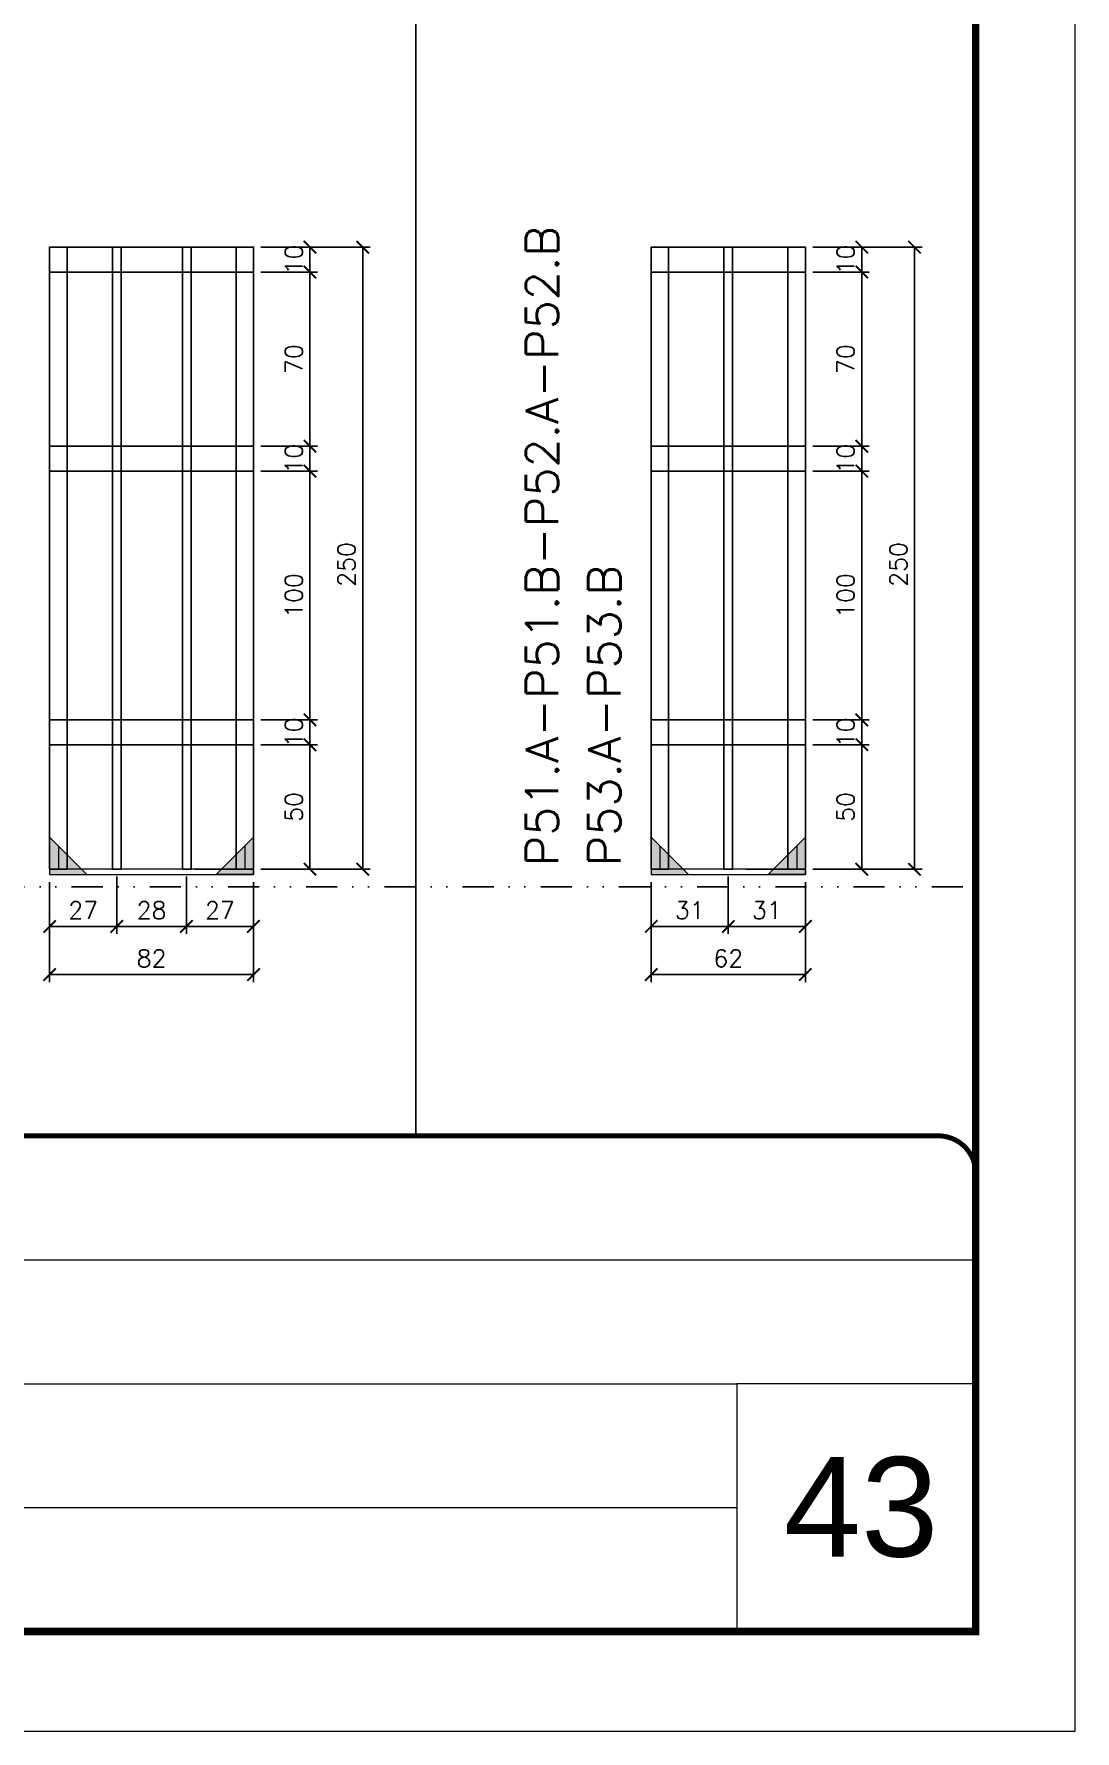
# Model space of a CAD drawing. Header units: millimetres. Extents: x 787 to 8287, y -592 to 17063.
# Drawn here: x 5662 to 6080, y -592 to 91 of the extents above; entities that cross this region are included whole.
import ezdxf

# ---------------------------------------------------------------- set-up
doc = ezdxf.new("R2010")
doc.units = ezdxf.units.MM
for name, pattern in [('CONTINUO', [0]), ('DASHED', [0.75, 0.5, -0.25]), ('DIVIDE2', [0.625, 0.25, -0.125, 0, -0.125, 0, -0.125]), ('HIDDEN', [0.375, 0.25, -0.125])]:
    doc.linetypes.add(name, pattern=pattern)
for name, color, linetype, lineweight in [('CARIMBO', 255, 'Continuous', 9), ('Folhas', 255, 'Continuous', 9), ('Madeira', 126, 'Continuous', 18), ('Sarr 2.2x7', 40, 'Continuous', 9), ('SARRAFO DE PRESSAO', 251, 'DASHED', 9), ('Texto Seção', 7, 'Continuous', 15)]:
    doc.layers.add(name, color=color, linetype=linetype, lineweight=lineweight)
for name, color, linetype in [('COTA', 241, 'Continuous'), ('Nível', 160, 'Continuous'), ('SARR_2.2x10', 60, 'Continuous'), ('SARR_3.5x7', 81, 'Continuous'), ('SARR_7x7', 40, 'Continuous'), ('Texto Nível', 251, 'Continuous')]:
    doc.layers.add(name, color=color, linetype=linetype)
doc.styles.add('ARIAL', font='arial.ttf')
doc.styles.add('REGUA-120', font='ROMANS.shx', dxfattribs={"height": 15})
doc.styles.add('ROMANS', font='romans.shx')
doc.dimstyles.new('Cota Paínel', dxfattribs={"dimtxt": 7, "dimasz": 5, "dimexe": 3, "dimexo": 3, "dimgap": 3, "dimtad": 1, "dimdec": 1, "dimzin": 12, "dimdsep": 46, "dimtxsty": 'ROMANS', "dimblk": 'ARCHTICK', "dimcen": 0, "dimclrd": 4, "dimclre": 4, "dimclrt": 1, "dimadec": 1, "dimazin": 3, "dimtfac": 1, "dimtdec": 1, "dimtmove": 0, "dimatfit": 3, "dimldrblk": 'OBLIQUE', "dimfxl": 0, "dimtolj": 1, "dimtzin": 12, "dimarcsym": 0})

# ---------------------------------------------------------------- blocks, each defined once
blk = doc.blocks.new('9999999999')
at = {"color": 30, "linetype": 'CONTINUO'}
for p, q in [((98564.56, 34379.64), (99583.98, 34379.64)), ((98564.56, 34329.83), (99487.98, 34329.83)), ((99583.98, 34329.83), (99487.98, 34329.83)), ((99487.98, 34329.83), (99487.98, 34230.21)), ((98564.56, 34280.02), (99487.98, 34280.02))]:
    blk.add_line(p, q, dxfattribs=at)
at = {"color": 30, "linetype": 'CONTINUO', "const_width": 2}
blk.add_lwpolyline([(99583.98, 34230.21), (99583.98, 34414.45, 0.414214), (99568.98, 34429.45), (98228.98, 34429.45, 0.414214), (98213.98, 34414.45), (98213.98, 34245.21, 0.414214), (98228.98, 34230.21), (99583.98, 34230.21)], format="xyb", dxfattribs=at)
at = {"layer": 'Folhas'}
blk.add_lwpolyline([(98138.98, 34190.21), (99623.98, 34190.21), (99623.98, 35240.21), (98138.98, 35240.21)], close=True, dxfattribs=at)
at = {"layer": 'Folhas', "color": 30, "const_width": 3}
blk.add_lwpolyline([(98213.98, 34230.21), (99583.98, 34230.21), (99583.98, 35200.21), (98213.98, 35200.21)], close=True, dxfattribs=at)
blk = doc.blocks.new('_ArchTick')
at = {"color": 0, "linetype": 'ByBlock', "const_width": 0.15}
blk.add_lwpolyline([(-0.5, -0.5), (0.5, 0.5)], dxfattribs=at)
blk = doc.blocks.new('*D1063')
at = {"layer": 'COTA', "color": 4, "lineweight": -2}
for p, q in [((5668.06, -250.36), (5668.06, -271.18)), ((5695.06, -248.16), (5695.06, -271.18)), ((5668.06, -268.18), (5695.06, -268.18))]:
    blk.add_line(p, q, dxfattribs=at)
at = {"layer": 'Defpoints', "color": 0}
for p in [(5695.06, -245.16), (5668.06, -247.36), (5695.06, -268.18)]:
    blk.add_point(p, dxfattribs=at)
at = {"layer": 'COTA', "color": 4, "lineweight": -2, "xscale": 5, "yscale": 5, "zscale": 5, "rotation": 180}
blk.add_blockref('_ArchTick', (5668.06, -268.18), dxfattribs=at)
at = {"layer": 'COTA', "color": 4, "lineweight": -2, "xscale": 5, "yscale": 5, "zscale": 5}
blk.add_blockref('_ArchTick', (5695.06, -268.18), dxfattribs=at)
at = {"layer": 'COTA', "color": 1, "insert": (5681.56, -261.68), "char_height": 7, "attachment_point": 5, "style": 'ROMANS'}
blk.add_mtext('\\A1;27', dxfattribs=at)
blk = doc.blocks.new('_Oblique')
at = {"color": 0, "linetype": 'ByBlock', "lineweight": -2}
blk.add_line((-0.5, -0.5), (0.5, 0.5), dxfattribs=at)
blk = doc.blocks.new('*D1064')
at = {"layer": 'COTA', "color": 4, "lineweight": -2}
for p, q in [((5695.06, -248.16), (5695.06, -271.18)), ((5723.06, -248.16), (5723.06, -271.18)), ((5695.06, -268.18), (5723.06, -268.18))]:
    blk.add_line(p, q, dxfattribs=at)
at = {"layer": 'Defpoints', "color": 0}
for p in [(5695.06, -245.16), (5723.06, -245.16), (5723.06, -268.18)]:
    blk.add_point(p, dxfattribs=at)
at = {"layer": 'COTA', "color": 4, "lineweight": -2, "xscale": 5, "yscale": 5, "zscale": 5, "rotation": 180}
blk.add_blockref('_ArchTick', (5695.06, -268.18), dxfattribs=at)
at = {"layer": 'COTA', "color": 4, "lineweight": -2, "xscale": 5, "yscale": 5, "zscale": 5}
blk.add_blockref('_ArchTick', (5723.06, -268.18), dxfattribs=at)
at = {"layer": 'COTA', "color": 1, "insert": (5709.06, -261.68), "char_height": 7, "attachment_point": 5, "style": 'ROMANS'}
blk.add_mtext('\\A1;28', dxfattribs=at)
blk = doc.blocks.new('*D1065')
at = {"layer": 'COTA', "color": 4, "lineweight": -2}
for p, q in [((5723.06, -248.16), (5723.06, -271.18)), ((5750.06, -250.36), (5750.06, -271.18)), ((5723.06, -268.18), (5750.06, -268.18))]:
    blk.add_line(p, q, dxfattribs=at)
at = {"layer": 'Defpoints', "color": 0}
for p in [(5723.06, -245.16), (5750.06, -247.36), (5750.06, -268.18)]:
    blk.add_point(p, dxfattribs=at)
at = {"layer": 'COTA', "color": 4, "lineweight": -2, "xscale": 5, "yscale": 5, "zscale": 5, "rotation": 180}
blk.add_blockref('_ArchTick', (5723.06, -268.18), dxfattribs=at)
at = {"layer": 'COTA', "color": 4, "lineweight": -2, "xscale": 5, "yscale": 5, "zscale": 5}
blk.add_blockref('_ArchTick', (5750.06, -268.18), dxfattribs=at)
at = {"layer": 'COTA', "color": 1, "insert": (5736.56, -261.68), "char_height": 7, "attachment_point": 5, "style": 'ROMANS'}
blk.add_mtext('\\A1;27', dxfattribs=at)
blk = doc.blocks.new('*D1066')
at = {"layer": 'COTA', "color": 4, "lineweight": -2}
for p, q in [((5668.06, -250.36), (5668.06, -290.54)), ((5750.06, -250.36), (5750.06, -290.54)), ((5668.06, -287.54), (5750.06, -287.54))]:
    blk.add_line(p, q, dxfattribs=at)
at = {"layer": 'Defpoints', "color": 0}
for p in [(5668.06, -247.36), (5750.06, -247.36), (5750.06, -287.54)]:
    blk.add_point(p, dxfattribs=at)
at = {"layer": 'COTA', "color": 4, "lineweight": -2, "xscale": 5, "yscale": 5, "zscale": 5, "rotation": 180}
blk.add_blockref('_ArchTick', (5668.06, -287.54), dxfattribs=at)
at = {"layer": 'COTA', "color": 4, "lineweight": -2, "xscale": 5, "yscale": 5, "zscale": 5}
blk.add_blockref('_ArchTick', (5750.06, -287.54), dxfattribs=at)
at = {"layer": 'COTA', "color": 1, "insert": (5709.06, -281.04), "char_height": 7, "attachment_point": 5, "style": 'ROMANS'}
blk.add_mtext('\\A1;82', dxfattribs=at)
blk = doc.blocks.new('*D1067')
at = {"layer": 'COTA', "color": 4, "lineweight": -2}
for p, q in [((5753.06, -195.16), (5775.76, -195.16)), ((5772.76, -245.16), (5772.76, -195.16)), ((5753.06, -245.16), (5775.76, -245.16))]:
    blk.add_line(p, q, dxfattribs=at)
at = {"layer": 'Defpoints', "color": 0}
for p in [(5750.06, -195.16), (5772.76, -195.16), (5750.06, -245.16)]:
    blk.add_point(p, dxfattribs=at)
at = {"layer": 'COTA', "color": 4, "lineweight": -2, "xscale": 5, "yscale": 5, "zscale": 5}
for p, rotation in [((5772.76, -195.16), 90), ((5772.76, -245.16), 270)]:
    blk.add_blockref('_ArchTick', p, dxfattribs=dict(at, rotation=rotation))
at = {"layer": 'COTA', "color": 1, "insert": (5766.26, -220.16), "char_height": 7, "attachment_point": 5, "rotation": 90, "style": 'ROMANS'}
blk.add_mtext('\\A1;50', dxfattribs=at)
blk = doc.blocks.new('*D1068')
at = {"layer": 'COTA', "color": 4, "lineweight": -2}
for p, q in [((5753.06, -185.16), (5775.76, -185.16)), ((5772.76, -195.16), (5772.76, -185.16)), ((5753.06, -195.16), (5775.76, -195.16))]:
    blk.add_line(p, q, dxfattribs=at)
at = {"layer": 'Defpoints', "color": 0}
for p in [(5750.06, -185.16), (5772.76, -185.16), (5750.06, -195.16)]:
    blk.add_point(p, dxfattribs=at)
at = {"layer": 'COTA', "color": 4, "lineweight": -2, "xscale": 5, "yscale": 5, "zscale": 5}
for p, rotation in [((5772.76, -185.16), 90), ((5772.76, -195.16), 270)]:
    blk.add_blockref('_ArchTick', p, dxfattribs=dict(at, rotation=rotation))
at = {"layer": 'COTA', "color": 1, "insert": (5766.26, -190.16), "char_height": 7, "attachment_point": 5, "rotation": 90, "style": 'ROMANS'}
blk.add_mtext('\\A1;10', dxfattribs=at)
blk = doc.blocks.new('*D1069')
at = {"layer": 'COTA', "color": 4, "lineweight": -2}
for p, q in [((5753.06, -85.16), (5775.76, -85.16)), ((5772.76, -185.16), (5772.76, -85.16)), ((5753.06, -185.16), (5775.76, -185.16))]:
    blk.add_line(p, q, dxfattribs=at)
at = {"layer": 'Defpoints', "color": 0}
for p in [(5750.06, -85.16), (5772.76, -85.16), (5750.06, -185.16)]:
    blk.add_point(p, dxfattribs=at)
at = {"layer": 'COTA', "color": 4, "lineweight": -2, "xscale": 5, "yscale": 5, "zscale": 5}
for p, rotation in [((5772.76, -85.16), 90), ((5772.76, -185.16), 270)]:
    blk.add_blockref('_ArchTick', p, dxfattribs=dict(at, rotation=rotation))
at = {"layer": 'COTA', "color": 1, "insert": (5766.26, -135.16), "char_height": 7, "attachment_point": 5, "rotation": 90, "style": 'ROMANS'}
blk.add_mtext('\\A1;100', dxfattribs=at)
blk = doc.blocks.new('*D1070')
at = {"layer": 'COTA', "color": 4, "lineweight": -2}
for p, q in [((5753.06, -75.16), (5775.76, -75.16)), ((5772.76, -85.16), (5772.76, -75.16)), ((5753.06, -85.16), (5775.76, -85.16))]:
    blk.add_line(p, q, dxfattribs=at)
at = {"layer": 'Defpoints', "color": 0}
for p in [(5750.06, -75.16), (5772.76, -75.16), (5750.06, -85.16)]:
    blk.add_point(p, dxfattribs=at)
at = {"layer": 'COTA', "color": 4, "lineweight": -2, "xscale": 5, "yscale": 5, "zscale": 5}
for p, rotation in [((5772.76, -75.16), 90), ((5772.76, -85.16), 270)]:
    blk.add_blockref('_ArchTick', p, dxfattribs=dict(at, rotation=rotation))
at = {"layer": 'COTA', "color": 1, "insert": (5766.26, -80.16), "char_height": 7, "attachment_point": 5, "rotation": 90, "style": 'ROMANS'}
blk.add_mtext('\\A1;10', dxfattribs=at)
blk = doc.blocks.new('*D1071')
at = {"layer": 'COTA', "color": 4, "lineweight": -2}
for p, q in [((5753.06, -5.13), (5775.76, -5.13)), ((5772.76, -75.16), (5772.76, -5.13)), ((5753.06, -75.16), (5775.76, -75.16))]:
    blk.add_line(p, q, dxfattribs=at)
at = {"layer": 'Defpoints', "color": 0}
for p in [(5750.06, -5.13), (5772.76, -5.13), (5750.06, -75.16)]:
    blk.add_point(p, dxfattribs=at)
at = {"layer": 'COTA', "color": 4, "lineweight": -2, "xscale": 5, "yscale": 5, "zscale": 5}
for p, rotation in [((5772.76, -5.13), 90), ((5772.76, -75.16), 270)]:
    blk.add_blockref('_ArchTick', p, dxfattribs=dict(at, rotation=rotation))
at = {"layer": 'COTA', "color": 1, "insert": (5766.26, -40.14), "char_height": 7, "attachment_point": 5, "rotation": 90, "style": 'ROMANS'}
blk.add_mtext('\\A1;70', dxfattribs=at)
blk = doc.blocks.new('*D1072')
at = {"layer": 'COTA', "color": 4, "lineweight": -2}
for p, q in [((5753.06, 4.84), (5796.97, 4.84)), ((5793.97, -245.2), (5793.97, 4.84)), ((5753.06, -245.2), (5796.97, -245.2))]:
    blk.add_line(p, q, dxfattribs=at)
at = {"layer": 'Defpoints', "color": 0}
for p in [(5750.06, 4.84), (5793.97, 4.84), (5750.06, -245.2)]:
    blk.add_point(p, dxfattribs=at)
at = {"layer": 'COTA', "color": 4, "lineweight": -2, "xscale": 5, "yscale": 5, "zscale": 5}
for p, rotation in [((5793.97, 4.84), 90), ((5793.97, -245.2), 270)]:
    blk.add_blockref('_ArchTick', p, dxfattribs=dict(at, rotation=rotation))
at = {"layer": 'COTA', "color": 1, "insert": (5787.47, -122.68), "char_height": 7, "attachment_point": 5, "rotation": 90, "style": 'ROMANS'}
blk.add_mtext('\\A1;250', dxfattribs=at)
blk = doc.blocks.new('*D1073')
at = {"layer": 'COTA', "color": 4, "lineweight": -2}
for p, q in [((5753.06, 4.87), (5775.76, 4.87)), ((5772.76, -5.13), (5772.76, 4.87)), ((5753.06, -5.13), (5775.76, -5.13))]:
    blk.add_line(p, q, dxfattribs=at)
at = {"layer": 'Defpoints', "color": 0}
for p in [(5750.06, 4.87), (5772.76, 4.87), (5750.06, -5.13)]:
    blk.add_point(p, dxfattribs=at)
at = {"layer": 'COTA', "color": 4, "lineweight": -2, "xscale": 5, "yscale": 5, "zscale": 5}
for p, rotation in [((5772.76, 4.87), 90), ((5772.76, -5.13), 270)]:
    blk.add_blockref('_ArchTick', p, dxfattribs=dict(at, rotation=rotation))
at = {"layer": 'COTA', "color": 1, "insert": (5766.26, -0.13), "char_height": 7, "attachment_point": 5, "rotation": 90, "style": 'ROMANS'}
blk.add_mtext('\\A1;10', dxfattribs=at)
blk = doc.blocks.new('*D1074')
at = {"layer": 'COTA', "color": 4, "lineweight": -2}
for p, q in [((5910.02, -250.36), (5910.02, -271.18)), ((5941.02, -248.16), (5941.02, -271.18)), ((5910.02, -268.18), (5941.02, -268.18))]:
    blk.add_line(p, q, dxfattribs=at)
at = {"layer": 'Defpoints', "color": 0}
for p in [(5941.02, -245.16), (5910.02, -247.36), (5941.02, -268.18)]:
    blk.add_point(p, dxfattribs=at)
at = {"layer": 'COTA', "color": 4, "lineweight": -2, "xscale": 5, "yscale": 5, "zscale": 5, "rotation": 180}
blk.add_blockref('_ArchTick', (5910.02, -268.18), dxfattribs=at)
at = {"layer": 'COTA', "color": 4, "lineweight": -2, "xscale": 5, "yscale": 5, "zscale": 5}
blk.add_blockref('_ArchTick', (5941.02, -268.18), dxfattribs=at)
at = {"layer": 'COTA', "color": 1, "insert": (5925.52, -261.68), "char_height": 7, "attachment_point": 5, "style": 'ROMANS'}
blk.add_mtext('\\A1;31', dxfattribs=at)
blk = doc.blocks.new('*D1075')
at = {"layer": 'COTA', "color": 4, "lineweight": -2}
for p, q in [((5941.02, -248.16), (5941.02, -271.18)), ((5972.02, -250.36), (5972.02, -271.18)), ((5941.02, -268.18), (5972.02, -268.18))]:
    blk.add_line(p, q, dxfattribs=at)
at = {"layer": 'Defpoints', "color": 0}
for p in [(5941.02, -245.16), (5972.02, -247.36), (5972.02, -268.18)]:
    blk.add_point(p, dxfattribs=at)
at = {"layer": 'COTA', "color": 4, "lineweight": -2, "xscale": 5, "yscale": 5, "zscale": 5, "rotation": 180}
blk.add_blockref('_ArchTick', (5941.02, -268.18), dxfattribs=at)
at = {"layer": 'COTA', "color": 4, "lineweight": -2, "xscale": 5, "yscale": 5, "zscale": 5}
blk.add_blockref('_ArchTick', (5972.02, -268.18), dxfattribs=at)
at = {"layer": 'COTA', "color": 1, "insert": (5956.52, -261.68), "char_height": 7, "attachment_point": 5, "style": 'ROMANS'}
blk.add_mtext('\\A1;31', dxfattribs=at)
blk = doc.blocks.new('*D1076')
at = {"layer": 'COTA', "color": 4, "lineweight": -2}
for p, q in [((5910.02, -250.36), (5910.02, -290.54)), ((5972.02, -250.36), (5972.02, -290.54)), ((5910.02, -287.54), (5972.02, -287.54))]:
    blk.add_line(p, q, dxfattribs=at)
at = {"layer": 'Defpoints', "color": 0}
for p in [(5910.02, -247.36), (5972.02, -247.36), (5972.02, -287.54)]:
    blk.add_point(p, dxfattribs=at)
at = {"layer": 'COTA', "color": 4, "lineweight": -2, "xscale": 5, "yscale": 5, "zscale": 5, "rotation": 180}
blk.add_blockref('_ArchTick', (5910.02, -287.54), dxfattribs=at)
at = {"layer": 'COTA', "color": 4, "lineweight": -2, "xscale": 5, "yscale": 5, "zscale": 5}
blk.add_blockref('_ArchTick', (5972.02, -287.54), dxfattribs=at)
at = {"layer": 'COTA', "color": 1, "insert": (5941.02, -281.04), "char_height": 7, "attachment_point": 5, "style": 'ROMANS'}
blk.add_mtext('\\A1;62', dxfattribs=at)
blk = doc.blocks.new('*D999')
at = {"layer": 'COTA', "color": 4, "lineweight": -2}
for p, q in [((5975.02, -195.16), (5997.71, -195.16)), ((5994.71, -245.16), (5994.71, -195.16)), ((5975.02, -245.16), (5997.71, -245.16))]:
    blk.add_line(p, q, dxfattribs=at)
at = {"layer": 'Defpoints', "color": 0}
for p in [(5972.02, -195.16), (5994.71, -195.16), (5972.02, -245.16)]:
    blk.add_point(p, dxfattribs=at)
at = {"layer": 'COTA', "color": 4, "lineweight": -2, "xscale": 5, "yscale": 5, "zscale": 5}
for p, rotation in [((5994.71, -195.16), 90), ((5994.71, -245.16), 270)]:
    blk.add_blockref('_ArchTick', p, dxfattribs=dict(at, rotation=rotation))
at = {"layer": 'COTA', "color": 1, "insert": (5988.21, -220.16), "char_height": 7, "attachment_point": 5, "rotation": 90, "style": 'ROMANS'}
blk.add_mtext('\\A1;50', dxfattribs=at)
blk = doc.blocks.new('*D1000')
at = {"layer": 'COTA', "color": 4, "lineweight": -2}
for p, q in [((5975.02, -185.16), (5997.71, -185.16)), ((5994.71, -195.16), (5994.71, -185.16)), ((5975.02, -195.16), (5997.71, -195.16))]:
    blk.add_line(p, q, dxfattribs=at)
at = {"layer": 'Defpoints', "color": 0}
for p in [(5972.02, -185.16), (5994.71, -185.16), (5972.02, -195.16)]:
    blk.add_point(p, dxfattribs=at)
at = {"layer": 'COTA', "color": 4, "lineweight": -2, "xscale": 5, "yscale": 5, "zscale": 5}
for p, rotation in [((5994.71, -185.16), 90), ((5994.71, -195.16), 270)]:
    blk.add_blockref('_ArchTick', p, dxfattribs=dict(at, rotation=rotation))
at = {"layer": 'COTA', "color": 1, "insert": (5988.21, -190.16), "char_height": 7, "attachment_point": 5, "rotation": 90, "style": 'ROMANS'}
blk.add_mtext('\\A1;10', dxfattribs=at)
blk = doc.blocks.new('*D1001')
at = {"layer": 'COTA', "color": 4, "lineweight": -2}
for p, q in [((5975.02, -85.16), (5997.71, -85.16)), ((5994.71, -185.16), (5994.71, -85.16)), ((5975.02, -185.16), (5997.71, -185.16))]:
    blk.add_line(p, q, dxfattribs=at)
at = {"layer": 'Defpoints', "color": 0}
for p in [(5972.02, -85.16), (5994.71, -85.16), (5972.02, -185.16)]:
    blk.add_point(p, dxfattribs=at)
at = {"layer": 'COTA', "color": 4, "lineweight": -2, "xscale": 5, "yscale": 5, "zscale": 5}
for p, rotation in [((5994.71, -85.16), 90), ((5994.71, -185.16), 270)]:
    blk.add_blockref('_ArchTick', p, dxfattribs=dict(at, rotation=rotation))
at = {"layer": 'COTA', "color": 1, "insert": (5988.21, -135.16), "char_height": 7, "attachment_point": 5, "rotation": 90, "style": 'ROMANS'}
blk.add_mtext('\\A1;100', dxfattribs=at)
blk = doc.blocks.new('*D1002')
at = {"layer": 'COTA', "color": 4, "lineweight": -2}
for p, q in [((5975.02, -75.16), (5997.71, -75.16)), ((5994.71, -85.16), (5994.71, -75.16)), ((5975.02, -85.16), (5997.71, -85.16))]:
    blk.add_line(p, q, dxfattribs=at)
at = {"layer": 'Defpoints', "color": 0}
for p in [(5972.02, -75.16), (5994.71, -75.16), (5972.02, -85.16)]:
    blk.add_point(p, dxfattribs=at)
at = {"layer": 'COTA', "color": 4, "lineweight": -2, "xscale": 5, "yscale": 5, "zscale": 5}
for p, rotation in [((5994.71, -75.16), 90), ((5994.71, -85.16), 270)]:
    blk.add_blockref('_ArchTick', p, dxfattribs=dict(at, rotation=rotation))
at = {"layer": 'COTA', "color": 1, "insert": (5988.21, -80.16), "char_height": 7, "attachment_point": 5, "rotation": 90, "style": 'ROMANS'}
blk.add_mtext('\\A1;10', dxfattribs=at)
blk = doc.blocks.new('*D1003')
at = {"layer": 'COTA', "color": 4, "lineweight": -2}
for p, q in [((5975.02, -5.13), (5997.71, -5.13)), ((5994.71, -75.16), (5994.71, -5.13)), ((5975.02, -75.16), (5997.71, -75.16))]:
    blk.add_line(p, q, dxfattribs=at)
at = {"layer": 'Defpoints', "color": 0}
for p in [(5972.02, -5.13), (5994.71, -5.13), (5972.02, -75.16)]:
    blk.add_point(p, dxfattribs=at)
at = {"layer": 'COTA', "color": 4, "lineweight": -2, "xscale": 5, "yscale": 5, "zscale": 5}
for p, rotation in [((5994.71, -5.13), 90), ((5994.71, -75.16), 270)]:
    blk.add_blockref('_ArchTick', p, dxfattribs=dict(at, rotation=rotation))
at = {"layer": 'COTA', "color": 1, "insert": (5988.21, -40.14), "char_height": 7, "attachment_point": 5, "rotation": 90, "style": 'ROMANS'}
blk.add_mtext('\\A1;70', dxfattribs=at)
blk = doc.blocks.new('*D1004')
at = {"layer": 'COTA', "color": 4, "lineweight": -2}
for p, q in [((5975.02, 4.84), (6018.93, 4.84)), ((6015.93, -245.2), (6015.93, 4.84)), ((5975.02, -245.2), (6018.93, -245.2))]:
    blk.add_line(p, q, dxfattribs=at)
at = {"layer": 'Defpoints', "color": 0}
for p in [(5972.02, 4.84), (6015.93, 4.84), (5972.02, -245.2)]:
    blk.add_point(p, dxfattribs=at)
at = {"layer": 'COTA', "color": 4, "lineweight": -2, "xscale": 5, "yscale": 5, "zscale": 5}
for p, rotation in [((6015.93, 4.84), 90), ((6015.93, -245.2), 270)]:
    blk.add_blockref('_ArchTick', p, dxfattribs=dict(at, rotation=rotation))
at = {"layer": 'COTA', "color": 1, "insert": (6009.43, -122.68), "char_height": 7, "attachment_point": 5, "rotation": 90, "style": 'ROMANS'}
blk.add_mtext('\\A1;250', dxfattribs=at)
blk = doc.blocks.new('*D1005')
at = {"layer": 'COTA', "color": 4, "lineweight": -2}
for p, q in [((5975.02, 4.87), (5997.71, 4.87)), ((5994.71, -5.13), (5994.71, 4.87)), ((5975.02, -5.13), (5997.71, -5.13))]:
    blk.add_line(p, q, dxfattribs=at)
at = {"layer": 'Defpoints', "color": 0}
for p in [(5972.02, 4.87), (5994.71, 4.87), (5972.02, -5.13)]:
    blk.add_point(p, dxfattribs=at)
at = {"layer": 'COTA', "color": 4, "lineweight": -2, "xscale": 5, "yscale": 5, "zscale": 5}
for p, rotation in [((5994.71, 4.87), 90), ((5994.71, -5.13), 270)]:
    blk.add_blockref('_ArchTick', p, dxfattribs=dict(at, rotation=rotation))
at = {"layer": 'COTA', "color": 1, "insert": (5988.21, -0.13), "char_height": 7, "attachment_point": 5, "rotation": 90, "style": 'ROMANS'}
blk.add_mtext('\\A1;10', dxfattribs=at)

msp = doc.modelspace()

# ---------------------------------------------------------------- hatches: boundary and pattern name
at = {"layer": 'Madeira'}
h = msp.add_hatch(color=252, dxfattribs=at)
h.dxf.hatch_style = 2
h.paths.add_polyline_path([(5668.06, -232.36), (5668.06, -247.36), (5683.06, -247.36)])
h = msp.add_hatch(color=252, dxfattribs=at)
h.dxf.hatch_style = 2
h.paths.add_polyline_path([(5750.06, -232.36), (5750.06, -247.36), (5735.06, -247.36)])
h = msp.add_hatch(color=252, dxfattribs=at)
h.dxf.hatch_style = 2
h.paths.add_polyline_path([(5910.02, -232.36), (5910.02, -247.36), (5925.02, -247.36)])
h = msp.add_hatch(color=252, dxfattribs=at)
h.dxf.hatch_style = 2
h.paths.add_polyline_path([(5972.02, -232.36), (5972.02, -247.36), (5957.02, -247.36)])

# ---------------------------------------------------------------- linework, layer by layer
at = {"layer": 'Madeira', "color": 250, "linetype": 'HIDDEN'}
for p, q in [((5671.56, -235.86), (5671.56, -245.16)), ((5746.56, -235.86), (5746.56, -245.16)), ((5913.52, -235.86), (5913.52, -245.16)), ((5968.52, -235.86), (5968.52, -245.16)), ((5677.89, -245.16), (5668.06, -245.16)), ((5677.89, -245.16), (5668.06, -245.16)), ((5740.23, -245.16), (5750.06, -245.16)), ((5740.23, -245.16), (5750.06, -245.16)), ((5919.85, -245.16), (5910.02, -245.16)), ((5919.85, -245.16), (5910.02, -245.16)), ((5962.18, -245.16), (5972.02, -245.16)), ((5962.18, -245.16), (5972.02, -245.16))]:
    msp.add_line(p, q, dxfattribs=at)
at = {"layer": 'Madeira', "color": 1, "linetype": 'HIDDEN'}
for p, q in [((5671.56, -235.86), (5671.56, -245.16)), ((5746.56, -235.86), (5746.56, -245.16)), ((5913.52, -235.86), (5913.52, -245.16)), ((5968.52, -235.86), (5968.52, -245.16)), ((5683.86, -245.16), (5668.06, -245.16)), ((5675.06, -239.36), (5675.06, -245.16)), ((5726.26, -245.16), (5750.06, -245.16)), ((5925.82, -245.16), (5910.02, -245.16)), ((5917.02, -239.36), (5917.02, -245.16)), ((5948.22, -245.16), (5972.02, -245.16))]:
    msp.add_line(p, q, dxfattribs=at)
at = {"layer": 'Madeira', "color": 250}
for p, q in [((5668.06, -245.16), (5668.06, -247.36)), ((5668.06, -245.16), (5668.06, -247.36)), ((5668.06, -245.16), (5668.06, -247.36)), ((5910.02, -245.16), (5910.02, -247.36)), ((5910.02, -245.16), (5910.02, -247.36)), ((5910.02, -245.16), (5910.02, -247.36))]:
    msp.add_line(p, q, dxfattribs=at)
at = {"layer": 'Madeira', "color": 0}
for points in [[(5668.06, -232.36), (5668.06, -247.36), (5683.06, -247.36), (5668.06, -232.36)], [(5750.06, -232.36), (5750.06, -247.36), (5735.06, -247.36), (5750.06, -232.36)], [(5910.02, -232.36), (5910.02, -247.36), (5925.02, -247.36), (5910.02, -232.36)], [(5972.02, -232.36), (5972.02, -247.36), (5957.02, -247.36), (5972.02, -232.36)]]:
    msp.add_lwpolyline(points, dxfattribs=at)
at = {"layer": 'Nível', "color": 4, "linetype": 'DIVIDE2', "ltscale": 50}
msp.add_line((4670.5, -252.33), (6040.5, -252.33), dxfattribs=at)
at = {"layer": 'Sarr 2.2x7'}
for points in [[(5750.06, -245.16), (5668.06, -245.16), (5668.06, -247.36), (5750.06, -247.36)], [(5750.06, -245.16), (5668.06, -245.16), (5668.06, -247.36), (5750.06, -247.36)], [(5972.02, -245.16), (5910.02, -245.16), (5910.02, -247.36), (5972.02, -247.36)], [(5972.02, -245.16), (5910.02, -245.16), (5910.02, -247.36), (5972.02, -247.36)]]:
    msp.add_lwpolyline(points, close=True, dxfattribs=at)
at = {"layer": 'SARR_2.2x10'}
for points in [[(5668.06, 4.87), (5750.06, 4.87), (5750.06, -5.13), (5668.06, -5.13)], [(5668.06, 4.87), (5750.06, 4.87), (5750.06, -5.13), (5668.06, -5.13)], [(5910.02, 4.87), (5972.02, 4.87), (5972.02, -5.13), (5910.02, -5.13)], [(5910.02, 4.87), (5972.02, 4.87), (5972.02, -5.13), (5910.02, -5.13)], [(5668.06, -75.16), (5750.06, -75.16), (5750.06, -85.16), (5668.06, -85.16)], [(5668.06, -75.16), (5750.06, -75.16), (5750.06, -85.16), (5668.06, -85.16)], [(5910.02, -75.16), (5972.02, -75.16), (5972.02, -85.16), (5910.02, -85.16)], [(5910.02, -75.16), (5972.02, -75.16), (5972.02, -85.16), (5910.02, -85.16)], [(5668.06, -185.16), (5750.06, -185.16), (5750.06, -195.16), (5668.06, -195.16)], [(5668.06, -185.16), (5750.06, -185.16), (5750.06, -195.16), (5668.06, -195.16)], [(5910.02, -185.16), (5972.02, -185.16), (5972.02, -195.16), (5910.02, -195.16)], [(5910.02, -185.16), (5972.02, -185.16), (5972.02, -195.16), (5910.02, -195.16)]]:
    msp.add_lwpolyline(points, close=True, dxfattribs=at)
at = {"layer": 'SARR_3.5x7'}
for p, q in [((5693.31, -245.16), (5693.31, 4.87)), ((5693.31, 4.87), (5695.06, 4.87)), ((5693.31, -245.16), (5693.31, 4.87)), ((5693.31, 4.87), (5695.06, 4.87)), ((5696.81, 4.87), (5695.06, 4.87)), ((5696.81, 4.87), (5695.06, 4.87)), ((5696.81, -245.16), (5696.81, 4.87)), ((5696.81, -245.16), (5696.81, 4.87)), ((5721.44, -245.16), (5721.44, 4.87)), ((5721.44, 4.87), (5723.19, 4.87)), ((5721.44, -245.16), (5721.44, 4.87)), ((5721.44, 4.87), (5723.19, 4.87)), ((5724.94, 4.87), (5723.19, 4.87)), ((5724.94, 4.87), (5723.19, 4.87)), ((5724.94, -245.16), (5724.94, 4.87)), ((5724.94, -245.16), (5724.94, 4.87)), ((5939.27, -245.16), (5939.27, 4.87)), ((5939.27, 4.87), (5941.02, 4.87)), ((5939.27, -245.16), (5939.27, 4.87)), ((5939.27, 4.87), (5941.02, 4.87)), ((5942.77, 4.87), (5941.02, 4.87)), ((5942.77, 4.87), (5941.02, 4.87)), ((5942.77, -245.16), (5942.77, 4.87)), ((5942.77, -245.16), (5942.77, 4.87)), ((5693.31, -245.16), (5695.06, -245.16)), ((5693.31, -245.16), (5695.06, -245.16)), ((5696.81, -245.16), (5695.06, -245.16)), ((5696.81, -245.16), (5695.06, -245.16)), ((5721.44, -245.16), (5723.19, -245.16)), ((5721.44, -245.16), (5723.19, -245.16)), ((5724.94, -245.16), (5723.19, -245.16)), ((5724.94, -245.16), (5723.19, -245.16)), ((5939.27, -245.16), (5941.02, -245.16)), ((5939.27, -245.16), (5941.02, -245.16)), ((5942.77, -245.16), (5941.02, -245.16)), ((5942.77, -245.16), (5941.02, -245.16))]:
    msp.add_line(p, q, dxfattribs=at)
at = {"layer": 'SARR_7x7'}
for points in [[(5668.06, -245.16), (5675.06, -245.16), (5675.06, 4.87), (5668.06, 4.87)], [(5668.06, -245.16), (5675.06, -245.16), (5675.06, 4.87), (5668.06, 4.87)], [(5743.06, -245.16), (5750.06, -245.16), (5750.06, 4.87), (5743.06, 4.87)], [(5743.06, -245.16), (5750.06, -245.16), (5750.06, 4.87), (5743.06, 4.87)], [(5910.02, -245.16), (5917.02, -245.16), (5917.02, 4.87), (5910.02, 4.87)], [(5910.02, -245.16), (5917.02, -245.16), (5917.02, 4.87), (5910.02, 4.87)], [(5965.02, -245.16), (5972.02, -245.16), (5972.02, 4.87), (5965.02, 4.87)], [(5965.02, -245.16), (5972.02, -245.16), (5972.02, 4.87), (5965.02, 4.87)]]:
    msp.add_lwpolyline(points, close=True, dxfattribs=at)
at = {"layer": 'Texto Nível'}
msp.add_line((5815.35, -352.37), (5815.35, 418.39), dxfattribs=at)
msp.add_line((5815.35, -352.37), (5815.35, 418.39), dxfattribs=at)

# ---------------------------------------------------------------- block references
at = {"layer": 'SARRAFO DE PRESSAO', "color": 6, "linetype": 'ByBlock'}
msp.add_blockref('9999999999', (-93543.48, -34781.81), dxfattribs=at)

# ---------------------------------------------------------------- texts
at = {"layer": 'CARIMBO', "style": 'ARIAL'}
msp.add_text('43', height=40, dxfattribs=at).set_placement((5963.36, -521.46))
at = {"layer": 'Texto Seção', "style": 'REGUA-120', "width": 1.05}
for s, p in [('P51.A-P51.B-P52.A-P52.B', (5872.64, -244.03)), ('P53.A-P53.B', (5897.63, -244.03))]:
    msp.add_text(s, height=13, rotation=90, dxfattribs=at).set_placement(p)

# ---------------------------------------------------------------- dimensions: what is measured, and where the dimension line sits
at = {"layer": 'COTA'}
for base, p1, p2, picture, middle in [((5772.76, 4.87), (5750.06, -5.13), (5750.06, 4.87), '*D1073', (5772.76, -0.13)), ((5793.97, 4.84), (5750.06, -245.2), (5750.06, 4.84), '*D1072', (5793.97, -122.68)), ((5994.71, 4.87), (5972.02, -5.13), (5972.02, 4.87), '*D1005', (5994.71, -0.13)), ((6015.93, 4.84), (5972.02, -245.2), (5972.02, 4.84), '*D1004', (6015.93, -122.68)), ((5772.76, -75.16), (5750.06, -85.16), (5750.06, -75.16), '*D1070', (5772.76, -80.16)), ((5994.71, -75.16), (5972.02, -85.16), (5972.02, -75.16), '*D1002', (5994.71, -80.16)), ((5772.76, -185.16), (5750.06, -195.16), (5750.06, -185.16), '*D1068', (5772.76, -190.16)), ((5994.71, -185.16), (5972.02, -195.16), (5972.02, -185.16), '*D1000', (5994.71, -190.16))]:
    dim = msp.add_linear_dim(base=base, p1=p1, p2=p2, angle=90, dimstyle='Cota Paínel', dxfattribs=at)
    dim.commit()
    dim.dimension.update_dxf_attribs({"geometry": picture, "text_midpoint": middle, "dimtype": 160})
for base, p1, p2, picture, middle in [((5772.76, -5.13), (5750.06, -75.16), (5750.06, -5.13), '*D1071', (5766.26, -40.14)), ((5994.71, -5.13), (5972.02, -75.16), (5972.02, -5.13), '*D1003', (5988.21, -40.14)), ((5772.76, -85.16), (5750.06, -185.16), (5750.06, -85.16), '*D1069', (5766.26, -135.16)), ((5994.71, -85.16), (5972.02, -185.16), (5972.02, -85.16), '*D1001', (5988.21, -135.16)), ((5772.76, -195.16), (5750.06, -245.16), (5750.06, -195.16), '*D1067', (5766.26, -220.16)), ((5994.71, -195.16), (5972.02, -245.16), (5972.02, -195.16), '*D999', (5988.21, -220.16))]:
    dim = msp.add_linear_dim(base=base, p1=p1, p2=p2, angle=90, dimstyle='Cota Paínel', dxfattribs=at)
    dim.commit()
    dim.dimension.update_dxf_attribs({"geometry": picture, "text_midpoint": middle})
for base, p1, p2, picture, middle in [((5695.06, -268.18), (5668.06, -247.36), (5695.06, -245.16), '*D1063', (5681.56, -261.68)), ((5723.06, -268.18), (5695.06, -245.16), (5723.06, -245.16), '*D1064', (5709.06, -261.68)), ((5750.06, -268.18), (5723.06, -245.16), (5750.06, -247.36), '*D1065', (5736.56, -261.68)), ((5941.02, -268.18), (5910.02, -247.36), (5941.02, -245.16), '*D1074', (5925.52, -261.68)), ((5972.02, -268.18), (5941.02, -245.16), (5972.02, -247.36), '*D1075', (5956.52, -261.68)), ((5750.06, -287.54), (5668.06, -247.36), (5750.06, -247.36), '*D1066', (5709.06, -281.04)), ((5972.02, -287.54), (5910.02, -247.36), (5972.02, -247.36), '*D1076', (5941.02, -281.04))]:
    dim = msp.add_linear_dim(base=base, p1=p1, p2=p2, dimstyle='Cota Paínel', dxfattribs=at)
    dim.commit()
    dim.dimension.update_dxf_attribs({"geometry": picture, "text_midpoint": middle})

doc.saveas('drawing.dxf')
